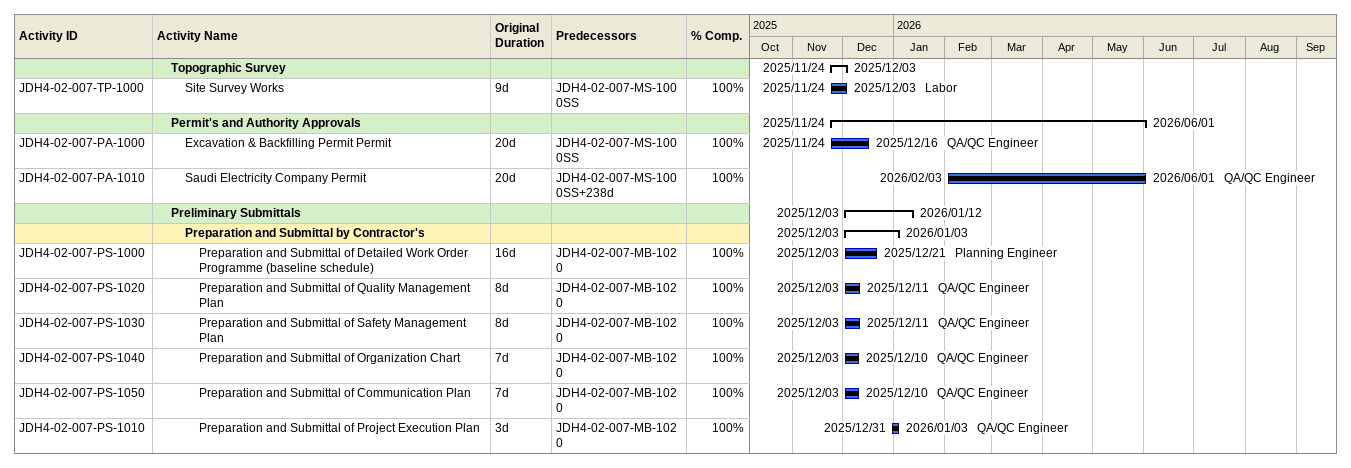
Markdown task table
| ID | Level | Task | Original duration | Start | Finish | Predecessors | Resources | % complete |
|---|---|---|---|---|---|---|---|---|
|  | 2 | **Topographic Survey** |  | 2025-11-24 | 2025-12-03 |  |  |  |
| JDH4-02-007-TP-1000 | 3 | Site Survey Works | 9d | 2025-11-24 | 2025-12-03 | JDH4-02-007-MS-1000SS | Labor | 100 |
|  | 2 | **Permit's and Authority Approvals** |  | 2025-11-24 | 2026-06-01 |  |  |  |
| JDH4-02-007-PA-1000 | 3 | Excavation & Backfilling Permit Permit | 20d | 2025-11-24 | 2025-12-16 | JDH4-02-007-MS-1000SS | QA/QC Engineer | 100 |
| JDH4-02-007-PA-1010 | 3 | Saudi Electricity Company Permit | 20d | 2026-02-03 | 2026-06-01 | JDH4-02-007-MS-1000SS+238d | QA/QC Engineer | 100 |
|  | 2 | **Preliminary Submittals** |  | 2025-12-03 | 2026-01-12 |  |  |  |
|  | 3 | **Preparation and Submittal by Contractor's** |  | 2025-12-03 | 2026-01-03 |  |  |  |
| JDH4-02-007-PS-1000 | 4 | Preparation and Submittal of Detailed Work Order Programme (baseline schedule) | 16d | 2025-12-03 | 2025-12-21 | JDH4-02-007-MB-1020 | Planning Engineer | 100 |
| JDH4-02-007-PS-1020 | 4 | Preparation and Submittal of Quality Management Plan | 8d | 2025-12-03 | 2025-12-11 | JDH4-02-007-MB-1020 | QA/QC Engineer | 100 |
| JDH4-02-007-PS-1030 | 4 | Preparation and Submittal of Safety Management Plan | 8d | 2025-12-03 | 2025-12-11 | JDH4-02-007-MB-1020 | QA/QC Engineer | 100 |
| JDH4-02-007-PS-1040 | 4 | Preparation and Submittal of Organization Chart | 7d | 2025-12-03 | 2025-12-10 | JDH4-02-007-MB-1020 | QA/QC Engineer | 100 |
| JDH4-02-007-PS-1050 | 4 | Preparation and Submittal of Communication Plan | 7d | 2025-12-03 | 2025-12-10 | JDH4-02-007-MB-1020 | QA/QC Engineer | 100 |
| JDH4-02-007-PS-1010 | 4 | Preparation and Submittal of Project Execution Plan | 3d | 2025-12-31 | 2026-01-03 | JDH4-02-007-MB-1020 | QA/QC Engineer | 100 |
